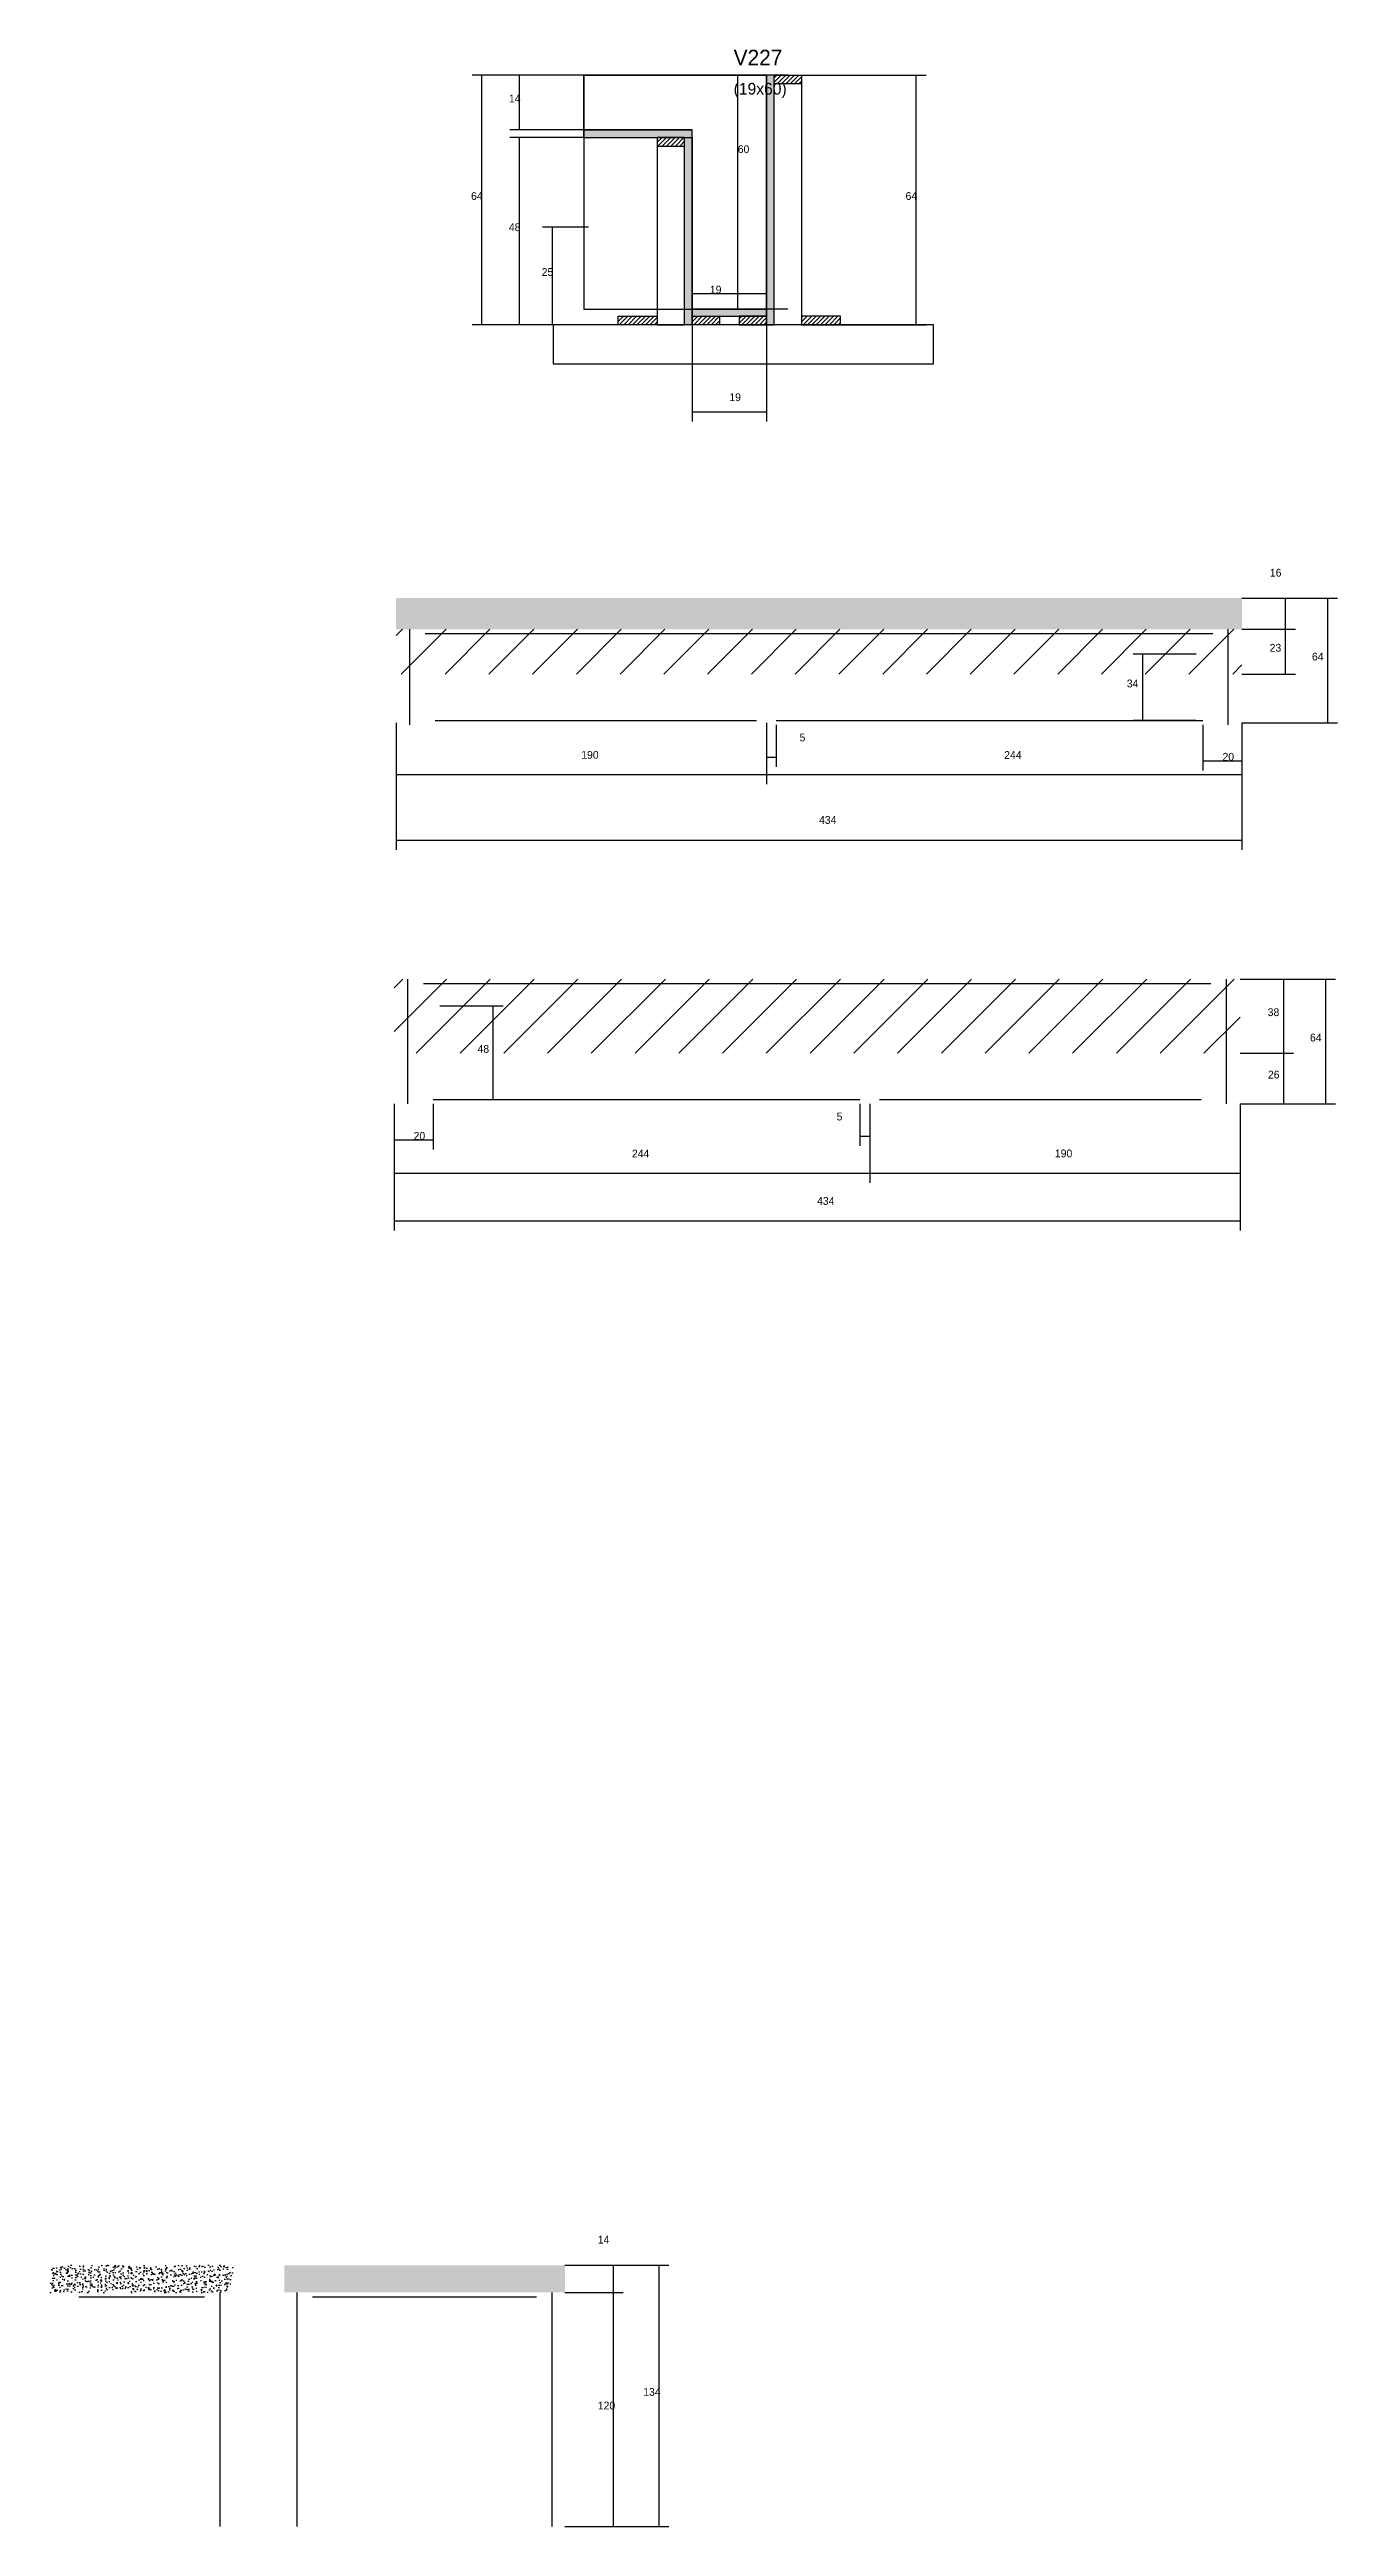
# Model space of a CAD drawing. Header units: metres. Extents: x 3395 to 4056, y 4444 to 5715.
import ezdxf

# ---------------------------------------------------------------- set-up
doc = ezdxf.new("R2010")
doc.units = ezdxf.units.M
for name, color, linetype in [('CONCRETO', 251, 'Continuous'), ('COTA', 241, 'Continuous'), ('Cota Seção (2x)', 4, 'Continuous'), ('Hachura', 253, 'Continuous'), ('Madeira', 126, 'Continuous'), ('Painéis', 200, 'Continuous'), ('REAPROVEITAMENTO', 251, 'Continuous'), ('SARR_2.2x7', 40, 'Continuous'), ('Texto Seção', 7, 'Continuous')]:
    doc.layers.add(name, color=color, linetype=linetype)

msp = doc.modelspace()

# ---------------------------------------------------------------- hatches: boundary and pattern name
at = {"layer": 'COTA'}
h = msp.add_hatch(dxfattribs=at)
h.set_pattern_fill('AR-CONC', scale=0.03)
h.paths.add_polyline_path([(3573.1, 5433.3), (3573.1, 5417.3), (3573.1, 5417.3), (4007.1, 5417.3), (4007.1, 5417.3), (4007.1, 5433.3), (4007.1, 5433.3), (3573.1, 5433.3)])
h = msp.add_hatch(dxfattribs=at)
h.set_pattern_fill('AR-CONC', scale=0.03)
h.paths.add_polyline_path([(3395.3, 4578.3), (3395.3, 4564.3), (3395.3, 4564.3), (3489.3, 4564.3), (3489.3, 4564.3), (3489.3, 4578.3), (3489.3, 4578.3), (3395.3, 4578.3)])
h = msp.add_hatch(dxfattribs=at)
h.set_pattern_fill('AR-CONC', scale=0.03)
h.paths.add_polyline_path([(3515.7, 4564.3), (3515.7, 4578.3), (3515.7, 4578.3), (3659.7, 4578.3), (3659.7, 4578.3), (3659.7, 4564.3), (3659.7, 4564.3), (3515.7, 4564.3)])
at = {"layer": 'Hachura'}
h = msp.add_hatch(color=8, dxfattribs=at)
h.dxf.hatch_style = 1
h.paths.add_polyline_path([(3767.1, 5701.5), (3763.1, 5701.5), (3763.1, 5701.5), (3763.1, 5573.5), (3763.1, 5573.5), (3767.1, 5573.5), (3767.1, 5573.5), (3767.1, 5701.5)])
h = msp.add_hatch(dxfattribs=at)
h.set_pattern_fill('ANSI31', scale=0.5)
h.paths.add_polyline_path([(3767.1, 5697.1), (3767.1, 5701.5), (3767.1, 5701.5), (3781.1, 5701.5), (3781.1, 5701.5), (3781.1, 5697.1), (3781.1, 5697.1), (3767.1, 5697.1)])
h = msp.add_hatch(color=8, dxfattribs=at)
h.dxf.hatch_style = 1
h.paths.add_polyline_path([(3725.1, 5669.5), (3725.1, 5673.5), (3725.1, 5673.5), (3669.5, 5673.5), (3669.5, 5673.5), (3669.5, 5669.5), (3669.5, 5669.5), (3725.1, 5669.5)])
h = msp.add_hatch(dxfattribs=at)
h.set_pattern_fill('ANSI31', scale=0.5)
h.paths.add_polyline_path([(3721.1, 5665.1), (3721.1, 5669.5), (3721.1, 5669.5), (3707.1, 5669.5), (3707.1, 5669.5), (3707.1, 5665.1), (3707.1, 5665.1), (3721.1, 5665.1)])
h = msp.add_hatch(color=8, dxfattribs=at)
h.dxf.hatch_style = 1
h.paths.add_polyline_path([(3721.1, 5673.5), (3725.1, 5673.5), (3725.1, 5673.5), (3725.1, 5573.5), (3725.1, 5573.5), (3721.1, 5573.5), (3721.1, 5573.5), (3721.1, 5673.5)])
h = msp.add_hatch(dxfattribs=at)
h.set_pattern_fill('ANSI31', scale=0.5)
h.paths.add_polyline_path([(3687.1, 5573.5), (3687.1, 5577.9), (3687.1, 5577.9), (3707.1, 5577.9), (3707.1, 5577.9), (3707.1, 5573.5), (3707.1, 5573.5), (3687.1, 5573.5)])
h = msp.add_hatch(color=8, dxfattribs=at)
h.dxf.hatch_style = 1
h.paths.add_polyline_path([(3763.1, 5577.9), (3763.1, 5581.5), (3763.1, 5581.5), (3725.1, 5581.5), (3725.1, 5581.5), (3725.1, 5577.9), (3725.1, 5577.9), (3763.1, 5577.9)])
h = msp.add_hatch(dxfattribs=at)
h.set_pattern_fill('ANSI31', scale=0.5)
h.paths.add_polyline_path([(3725.1, 5573.5), (3725.1, 5577.9), (3725.1, 5577.9), (3739.1, 5577.9), (3739.1, 5577.9), (3739.1, 5573.5), (3739.1, 5573.5), (3725.1, 5573.5)])
h = msp.add_hatch(dxfattribs=at)
h.set_pattern_fill('ANSI31', scale=0.5)
h.paths.add_polyline_path([(3763.1, 5573.5), (3763.1, 5577.9), (3763.1, 5577.9), (3749.1, 5577.9), (3749.1, 5577.9), (3749.1, 5573.5), (3749.1, 5573.5), (3763.1, 5573.5)])
h = msp.add_hatch(dxfattribs=at)
h.set_pattern_fill('ANSI31', scale=0.5)
h.paths.add_polyline_path([(3801.1, 5573.5), (3801.1, 5577.9), (3801.1, 5577.9), (3781.1, 5577.9), (3781.1, 5577.9), (3781.1, 5573.5), (3781.1, 5573.5), (3801.1, 5573.5)])
at = {"layer": 'REAPROVEITAMENTO'}
h = msp.add_hatch(dxfattribs=at)
h.set_pattern_fill('ANSI31', scale=5)
h.paths.add_polyline_path([(3573.1, 5417.3), (3573.1, 5394.3), (3573.1, 5394.3), (4007.1, 5394.3), (4007.1, 5394.3), (4007.1, 5417.3), (4007.1, 5417.3), (3573.1, 5417.3)])
h = msp.add_hatch(dxfattribs=at)
h.set_pattern_fill('ANSI31', scale=5)
h.paths.add_polyline_path([(4006.1, 5199.9), (4006.1, 5237.9), (4006.1, 5237.9), (3572.1, 5237.9), (3572.1, 5237.9), (3572.1, 5199.9), (3572.1, 5199.9), (4006.1, 5199.9)])

# ---------------------------------------------------------------- linework, layer by layer
at = {"layer": 'CONCRETO'}
for points in [[(3669.5, 5673.5), (3669.5, 5701.5), (3763.1, 5701.5), (3763.1, 5673.5), (3763.1, 5673.5), (3763.1, 5581.5), (3725.1, 5581.5), (3725.1, 5673.5)], [(3669.5, 5581.5), (3763.1, 5581.5), (3763.1, 5701.5), (3669.5, 5701.5)]]:
    msp.add_lwpolyline(points, close=True, dxfattribs=at)
at = {"layer": 'COTA'}
for p, q in [((3669.5, 5701.5), (3612.1, 5701.5)), ((3617.1, 5573.5), (3617.1, 5701.5)), ((3669.5, 5701.5), (3631.5, 5701.5)), ((3636.5, 5673.5), (3636.5, 5701.5)), ((3781.1, 5701.5), (3845, 5701.5)), ((3840, 5573.5), (3840, 5701.5)), ((3669.5, 5673.5), (3631.5, 5673.5)), ((3669.5, 5669.5), (3631.5, 5669.5)), ((3636.5, 5573.5), (3636.5, 5669.5)), ((3671.8, 5623.5), (3648.3, 5623.5)), ((3653.3, 5573.5), (3653.3, 5623.5)), ((3691.5, 5573.5), (3612.1, 5573.5)), ((3691.5, 5573.5), (3631.5, 5573.5)), ((3671.8, 5573.5), (3648.3, 5573.5)), ((3725.1, 5573.5), (3725.1, 5523.8)), ((3763.1, 5573.5), (3763.1, 5523.8)), ((3796.7, 5573.5), (3845, 5573.5)), ((3725.1, 5528.8), (3763.1, 5528.8)), ((4007.1, 5433.3), (4056.1, 5433.3)), ((4007.1, 5433.3), (4034.5, 5433.3)), ((4029.5, 5417.3), (4029.5, 5433.3)), ((4051.1, 5369.3), (4051.1, 5433.3)), ((4007.1, 5417.3), (4034.5, 5417.3)), ((4007.1, 5417.3), (4034.5, 5417.3)), ((4029.5, 5394.3), (4029.5, 5417.3)), ((3983.6, 5404.5), (3951.2, 5404.5)), ((3956.2, 5370.5), (3956.2, 5404.5)), ((4007.1, 5394.3), (4034.5, 5394.3)), ((3573.1, 5369.3), (3573.1, 5337.8)), ((3573.1, 5369.3), (3573.1, 5304.2)), ((3763.1, 5369.3), (3763.1, 5337.8)), ((3763.1, 5369.3), (3763.1, 5337.8)), ((3763.1, 5368.3), (3763.1, 5346.7)), ((3768.1, 5368.3), (3768.1, 5346.7)), ((3983.6, 5370.5), (3951.2, 5370.5)), ((3987.1, 5368.3), (3987.1, 5344.9)), ((4007.1, 5369.3), (4007.1, 5337.8)), ((4007.1, 5369.3), (4007.1, 5304.2)), ((4007.1, 5369.3), (4056.1, 5369.3)), ((4007.1, 5368.3), (4007.1, 5344.9)), ((3763.1, 5351.7), (3768.1, 5351.7)), ((3987.1, 5349.9), (4007.1, 5349.9)), ((3573.1, 5342.8), (3763.1, 5342.8)), ((3763.1, 5342.8), (4007.1, 5342.8)), ((3573.1, 5309.2), (4007.1, 5309.2)), ((4006.1, 5237.9), (4033.5, 5237.9)), ((4006.1, 5237.9), (4055.1, 5237.9)), ((4028.5, 5199.9), (4028.5, 5237.9)), ((4050.1, 5173.9), (4050.1, 5237.9)), ((3595.6, 5224.1), (3628, 5224.1)), ((3623, 5176.1), (3623, 5224.1)), ((4006.1, 5199.9), (4033.5, 5199.9)), ((4006.1, 5199.9), (4033.5, 5199.9)), ((4028.5, 5173.9), (4028.5, 5199.9)), ((3572.1, 5173.9), (3572.1, 5133.4)), ((3572.1, 5173.9), (3572.1, 5108.9)), ((3572.1, 5173.9), (3572.1, 5150.5)), ((3592.1, 5173.9), (3592.1, 5150.5)), ((3595.6, 5176.1), (3628, 5176.1)), ((3811.1, 5173.9), (3811.1, 5152.3)), ((3816.1, 5173.9), (3816.1, 5133.4)), ((3816.1, 5173.9), (3816.1, 5133.4)), ((3816.1, 5173.9), (3816.1, 5152.3)), ((4006.1, 5173.9), (4006.1, 5133.4)), ((4006.1, 5173.9), (4006.1, 5108.9)), ((4006.1, 5173.9), (4055.1, 5173.9)), ((4006.1, 5173.9), (4033.5, 5173.9)), ((3572.1, 5155.5), (3592.1, 5155.5)), ((3811.1, 5157.3), (3816.1, 5157.3)), ((3572.1, 5138.4), (3816.1, 5138.4)), ((3816.1, 5138.4), (4006.1, 5138.4)), ((3572.1, 5113.9), (4006.1, 5113.9)), ((3659.7, 4578.3), (3689.7, 4578.3)), ((3659.7, 4578.3), (3713.1, 4578.3)), ((3684.7, 4564.3), (3684.7, 4578.3)), ((3708.1, 4444.3), (3708.1, 4578.3)), ((3659.7, 4564.3), (3689.7, 4564.3)), ((3659.7, 4564.3), (3689.7, 4564.3)), ((3684.7, 4444.3), (3684.7, 4564.3)), ((3659.7, 4444.3), (3689.7, 4444.3)), ((3659.7, 4444.3), (3713.1, 4444.3))]:
    msp.add_line(p, q, dxfattribs=at)
at = {"layer": 'Cota Seção (2x)'}
for p, q in [((3774.1, 5701.5), (3743.4, 5701.5)), ((3748.4, 5581.5), (3748.4, 5701.5)), ((3725.1, 5573.5), (3725.1, 5594.5)), ((3725.1, 5589.5), (3763.1, 5589.5)), ((3763.1, 5573.5), (3763.1, 5594.5)), ((3774.1, 5581.5), (3743.4, 5581.5))]:
    msp.add_line(p, q, dxfattribs=at)
at = {"layer": 'Madeira'}
for points in [[(3767.1, 5697.1), (3767.1, 5701.5), (3781.1, 5701.5), (3781.1, 5697.1)], [(3767.1, 5701.5), (3781.1, 5701.5), (3781.1, 5573.5), (3767.1, 5573.5)], [(3721.1, 5665.1), (3721.1, 5669.5), (3707.1, 5669.5), (3707.1, 5665.1)], [(3721.1, 5669.5), (3707.1, 5669.5), (3707.1, 5573.5), (3721.1, 5573.5)], [(3687.1, 5573.5), (3687.1, 5577.9), (3707.1, 5577.9), (3707.1, 5573.5)], [(3725.1, 5573.5), (3725.1, 5577.9), (3739.1, 5577.9), (3739.1, 5573.5)], [(3763.1, 5573.5), (3763.1, 5577.9), (3749.1, 5577.9), (3749.1, 5573.5)], [(3801.1, 5573.5), (3801.1, 5577.9), (3781.1, 5577.9), (3781.1, 5573.5)], [(3653.7, 5553.5), (3848.8, 5553.5), (3848.8, 5573.5), (3653.7, 5573.5)]]:
    msp.add_lwpolyline(points, close=True, dxfattribs=at)
at = {"layer": 'Painéis'}
for p, q in [((3669.5, 5673.5), (3725.1, 5673.5)), ((3669.5, 5669.5), (3669.5, 5673.5)), ((3725.1, 5669.5), (3725.1, 5673.5)), ((3725.1, 5573.5), (3725.1, 5669.5))]:
    msp.add_line(p, q, dxfattribs=at)
for points in [[(3767.1, 5701.5), (3763.1, 5701.5), (3763.1, 5573.5), (3767.1, 5573.5)], [(3725.1, 5669.5), (3725.1, 5673.5), (3669.5, 5673.5), (3669.5, 5669.5)], [(3721.1, 5669.5), (3725.1, 5669.5), (3725.1, 5573.5), (3721.1, 5573.5)], [(3763.1, 5577.9), (3763.1, 5581.5), (3725.1, 5581.5), (3725.1, 5577.9)]]:
    msp.add_lwpolyline(points, close=True, dxfattribs=at)
at = {"layer": 'SARR_2.2x7'}
for p, q in [((3580.1, 5394.3), (3580.1, 5417.3)), ((3588.1, 5415.1), (3763.1, 5415.1)), ((3763.1, 5415.1), (3992.1, 5415.1)), ((4000.1, 5394.3), (4000.1, 5417.3)), ((3580.1, 5368.3), (3580.1, 5394.3)), ((4000.1, 5368.3), (4000.1, 5394.3)), ((3593.1, 5370.5), (3758.1, 5370.5)), ((3768.1, 5370.5), (3987.1, 5370.5)), ((3579.1, 5199.9), (3579.1, 5237.9)), ((3587.1, 5235.7), (3816.1, 5235.7)), ((3816.1, 5235.7), (3991.1, 5235.7)), ((3999.1, 5199.9), (3999.1, 5237.9)), ((3579.1, 5173.9), (3579.1, 5199.9)), ((3999.1, 5173.9), (3999.1, 5199.9)), ((3592.1, 5176.1), (3811.1, 5176.1)), ((3821.1, 5176.1), (3986.1, 5176.1)), ((3410.3, 4562.1), (3474.8, 4562.1)), ((3482.8, 4444.3), (3482.8, 4564.3)), ((3522.3, 4444.3), (3522.3, 4564.3)), ((3530.3, 4562.1), (3598.7, 4562.1)), ((3598.7, 4562.1), (3645.2, 4562.1)), ((3653.2, 4444.3), (3653.2, 4564.3))]:
    msp.add_line(p, q, dxfattribs=at)

# ---------------------------------------------------------------- texts
at = {"layer": 'COTA'}
for s, p in [('14', (3631, 5687.5)), ('64', (3611.6, 5637.5)), ('64', (3834.5, 5637.5)), ('48', (3631, 5621.5)), ('25', (3647.8, 5598.5)), ('19', (3744.1, 5534.3)), ('16', (4021.4, 5444.3)), ('23', (4021.3, 5405.8)), ('64', (4043, 5401.3)), ('34', (3948, 5387.5)), ('5', (3780.1, 5359.8)), ('190', (3668.1, 5350.9)), ('244', (3885.1, 5350.8)), ('20', (3997.1, 5349.9)), ('434', (3790.1, 5317.5)), ('38', (4020.3, 5218.9)), ('64', (4042, 5205.9)), ('48', (3614.9, 5200.1)), ('26', (4020.4, 5186.9)), ('20', (3582.1, 5155.5)), ('5', (3799.1, 5165.4)), ('244', (3694.1, 5146.4)), ('190', (3911.1, 5146.5)), ('434', (3789.1, 5122.1)), ('14', (3676.6, 4589.4)), ('134', (3699.9, 4511.3)), ('120', (3676.6, 4504.3))]:
    msp.add_text(s, height=4, dxfattribs=at).set_placement(p)
at = {"layer": 'Cota Seção (2x)'}
for s, p in [('60', (3748.4, 5661.5)), ('19', (3734.1, 5589.5))]:
    msp.add_text(s, height=4, dxfattribs=at).set_placement(p)
at = {"layer": 'Texto Seção'}
for s, height, p in [('V227', 8, (3746.3, 5706.5)), ('(19x60)', 6, (3746.3, 5691.5))]:
    msp.add_text(s, height=height, dxfattribs=at).set_placement(p)

doc.saveas('drawing.dxf')
